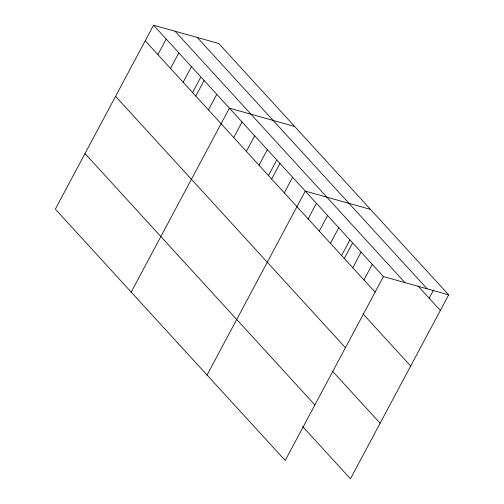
<?xml version="1.0" encoding="UTF-8"?>
<svg xmlns="http://www.w3.org/2000/svg" width="504" height="504" viewBox="0 0 504 504"><rect width="100%" height="100%" fill="white"/><g stroke="black" fill="none" stroke-linecap="round" stroke-linejoin="round"><path stroke-width="0.76" d="M153.55 25.2L55.339 209.135L285.214 460.492L383.424 276.564L153.55 25.2L218.786 43.508L448.661 294.865L350.45 478.8L302.747 426.636M157.872 54.608L166.194 39.022M170.516 68.437L178.838 52.851M183.154 82.259L191.476 66.673M192.522 92.698L200.579 77.61M195.798 96.088L204.12 80.501M208.442 109.91L216.764 94.324M131.197 292.081L229.408 108.152L294.645 126.454M233.73 137.56L242.052 121.974M246.374 151.383L254.696 135.797M259.012 165.211L267.334 149.625M268.38 175.65L276.438 160.562M271.656 179.033L279.978 163.447M284.3 192.862L292.622 177.276M207.056 375.033L305.267 191.098L370.503 209.406M308.108 218.893L316.43 203.307M319.278 231.103L327.6 215.517M330.441 243.312L338.764 227.726M341.605 255.522L349.927 239.936M344.238 258.596L352.296 243.508M352.769 267.731L361.091 252.145M363.938 279.941L372.261 264.354M429.175 298.242L433.516 290.115M383.424 276.564L448.661 294.865M197.259 37.466L427.134 288.823M418.011 286.033L440.339 310.451M175.077 31.242L404.951 282.605M145.228 40.786L375.102 292.15M362.968 313.841L410.678 366.005M115.561 96.34L345.435 347.703M332.407 371.083L380.117 423.247M85 153.575L314.874 404.939"/></g></svg>
